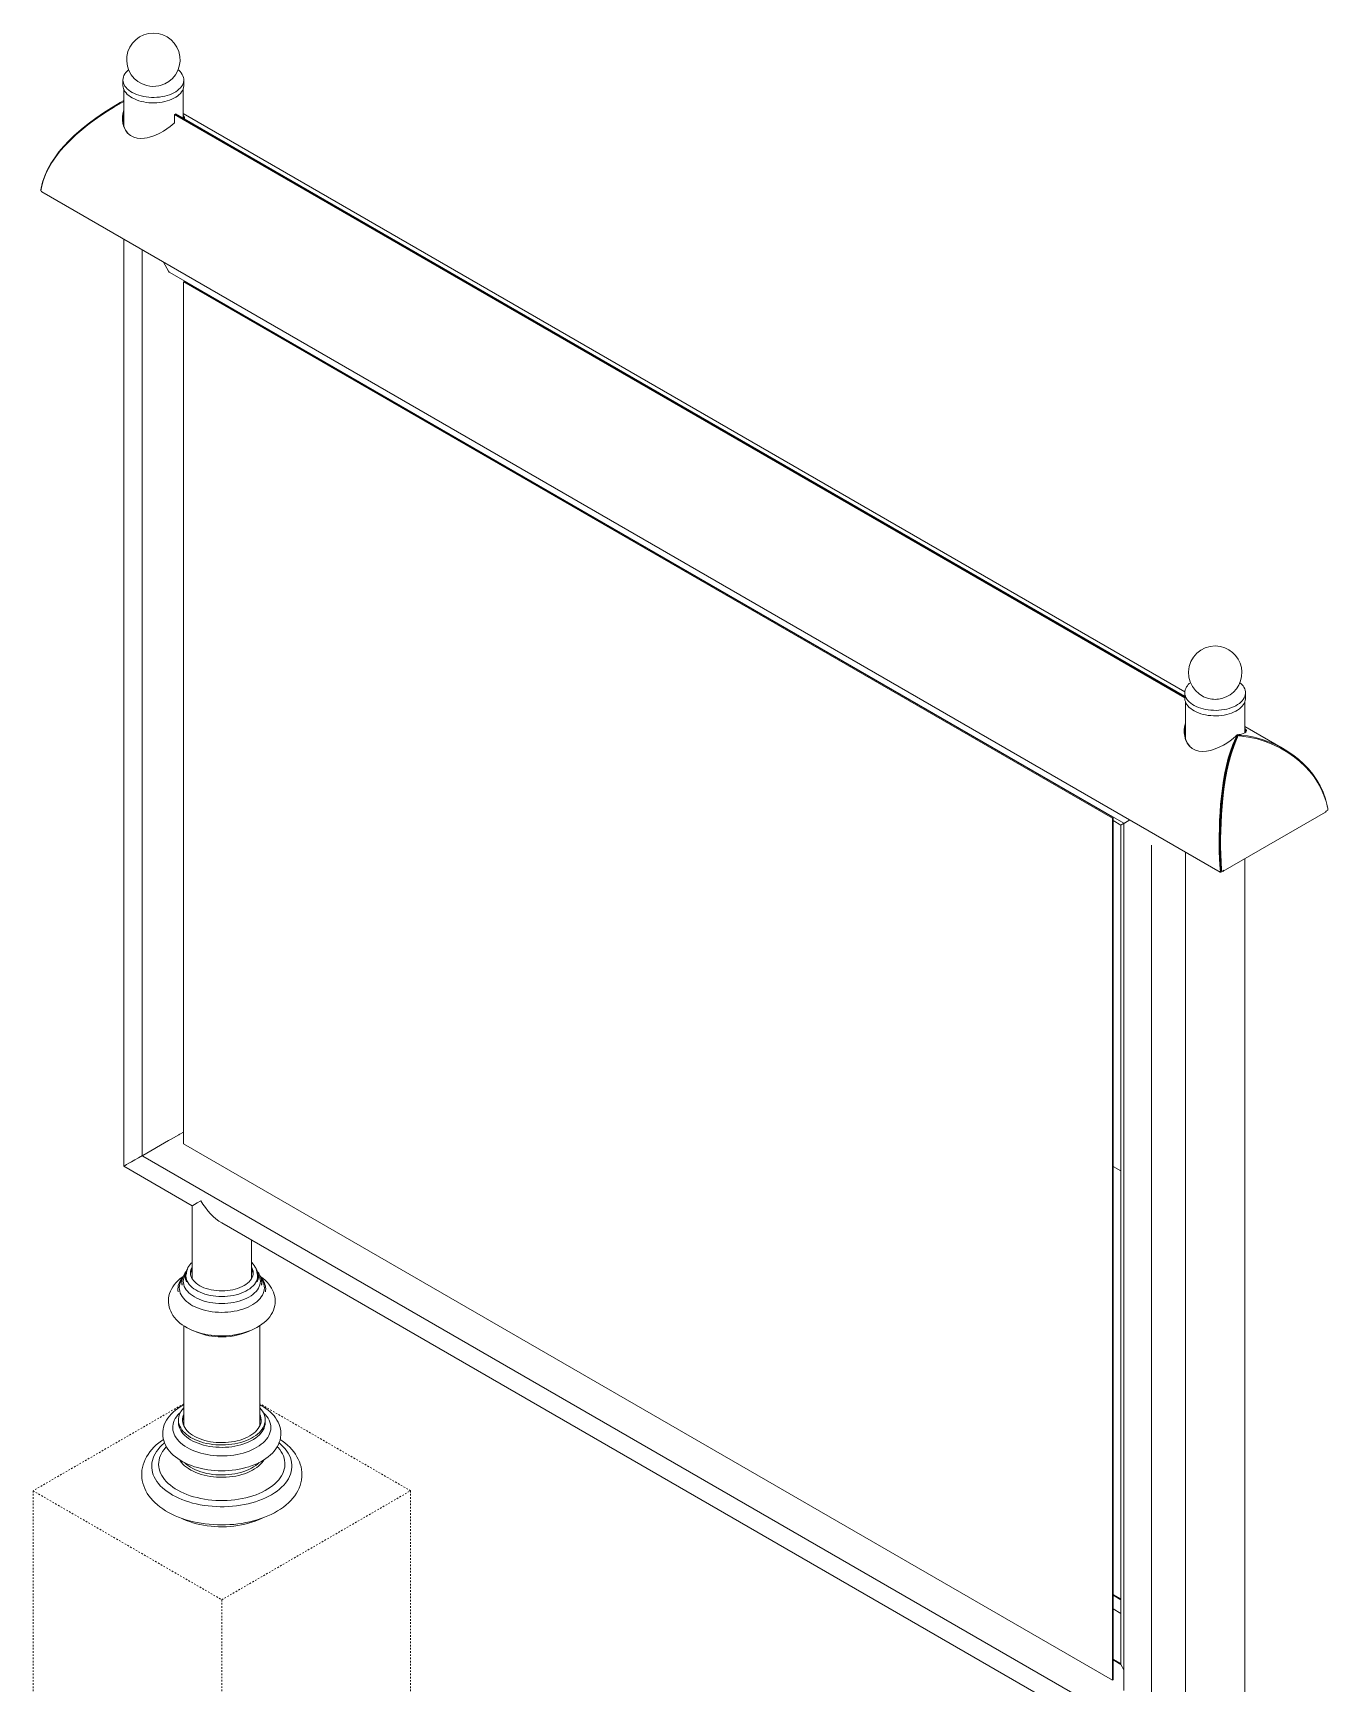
# Model space of a CAD drawing. Header units: inches. Extents: x -21 to 276, y -3 to 201.
# Drawn here: x 194.5 to 275.3, y 90.8 to 193.8 of the extents above; entities that cross this region are included whole.
import ezdxf

# ---------------------------------------------------------------- set-up
doc = ezdxf.new("R2010")
doc.units = ezdxf.units.IN
doc.linetypes.add('HIDDEN', pattern=[1.905, 1.27, -0.635])
doc.layers.add('ZANO_R', color=7, linetype='Continuous', lineweight=0)
doc.layers.add('ZANO_R_przerywana', color=250, linetype='HIDDEN', lineweight=0)

msp = doc.modelspace()

# ---------------------------------------------------------------- linework, layer by layer
at = {"layer": 'ZANO_R'}
for p, q in [((200.15939, 190.83146), (200.15939, 190.49165)), ((202.39374, 190.45957), (202.46841, 190.47681)), ((203.94646, 190.49165), (203.94646, 190.83146)), ((200.20309, 190.25817), (200.20309, 187.98255)), ((203.90276, 188.46311), (203.90276, 190.25817)), ((203.41203, 188.69544), (203.36789, 188.66996)), ((266.36765, 152.30097), (203.36789, 188.66996)), ((203.36789, 188.18884), (203.36789, 188.66996)), ((203.41203, 188.69544), (203.45617, 188.72092)), ((203.41203, 188.69544), (266.36765, 152.35194)), ((203.45617, 188.72092), (266.36765, 152.4029)), ((266.37054, 152.67056), (203.90276, 188.73243)), ((195.03283, 183.97539), (195.04868, 183.9637)), ((195.08042, 183.89237), (195.03921, 183.91616)), ((195.09614, 183.842), (268.57478, 141.42369)), ((200.20309, 180.89383), (200.20309, 123.08747)), ((201.36379, 180.22377), (201.36379, 123.77537)), ((202.67668, 179.46585), (203.00342, 178.89992)), ((203.08288, 178.81604), (262.57209, 144.47365)), ((203.97746, 178.26284), (203.93332, 178.23736)), ((203.93332, 178.23736), (203.93332, 151.35816)), ((203.93332, 178.23736), (261.85167, 144.80181)), ((203.97746, 178.26284), (261.89581, 144.82729)), ((204.21332, 178.16345), (204.24517, 178.10829)), ((266.36765, 152.61025), (266.36765, 152.27043)), ((270.15472, 152.27043), (270.15472, 152.61025)), ((203.93332, 151.35816), (203.93332, 124.47895)), ((266.41134, 152.03695), (266.41134, 149.76884)), ((270.11102, 150.11996), (270.11102, 152.03695)), ((272.52466, 149.11786), (270.11102, 150.51122)), ((266.35615, 150.18114), (266.41134, 150.14928)), ((266.3591, 150.25125), (266.41135, 150.22109)), ((269.62293, 149.99159), (269.57879, 149.9661)), ((269.58979, 149.89466), (269.60492, 149.85551)), ((269.65129, 149.92374), (269.62047, 149.90504)), ((269.62293, 149.99159), (269.66707, 150.01707)), ((269.66199, 149.85219), (269.63097, 149.83383)), ((269.64596, 149.94028), (269.66296, 149.93047)), ((269.65129, 149.92374), (269.7216, 149.96433)), ((269.68651, 149.99257), (269.68927, 149.99274)), ((269.05668, 148.3315), (269.09642, 148.31917)), ((269.07556, 148.4121), (269.11438, 148.40083)), ((268.74853, 146.42194), (268.71589, 146.41701)), ((268.75787, 146.50344), (268.72507, 146.49795)), ((268.76511, 141.48074), (275.14472, 145.16361)), ((275.15864, 145.22317), (275.29496, 145.30186)), ((261.89581, 144.82729), (261.85167, 144.80181)), ((261.85167, 144.80181), (261.85167, 117.9226)), ((261.89581, 144.82729), (261.89581, 117.94809)), ((262.37841, 144.3617), (261.89581, 144.6403)), ((262.37841, 144.3617), (262.5721, 144.47354)), ((262.37841, 92.03051), (262.37841, 144.3617)), ((262.57209, 144.47365), (262.57209, 90.38965)), ((262.58789, 144.48277), (262.61604, 144.49904)), ((262.93174, 144.68135), (262.605, 144.49266)), ((264.28527, 143.12004), (264.28527, 87.4498)), ((266.41399, 142.67109), (266.41399, 87.00085)), ((270.11367, 84.86473), (270.11367, 142.25925)), ((268.58526, 141.45893), (268.54405, 141.48272)), ((268.58526, 141.45893), (268.62937, 141.4826)), ((268.6599, 141.47153), (268.61814, 141.48893)), ((268.6599, 141.47153), (268.79622, 141.55022)), ((203.00342, 124.68617), (201.3967, 123.75833)), ((203.6361, 125.05143), (203.16233, 124.77792)), ((203.93332, 125.22305), (203.70673, 125.0922)), ((201.39501, 123.7213), (264.25997, 87.43013)), ((261.85167, 91.0434), (203.93332, 124.47895)), ((200.20309, 123.08747), (204.47001, 120.62423)), ((262.37841, 122.79982), (261.89581, 123.07842)), ((204.47001, 120.62422), (204.47001, 116.0787)), ((206.32, 119.55625), (262.14706, 87.32797)), ((208.16969, 116.0787), (208.16969, 118.48845)), ((261.89581, 117.94809), (261.85167, 117.9226)), ((261.85167, 117.9226), (261.85167, 91.0434)), ((261.89581, 117.94809), (261.89581, 91.06888)), ((204.11419, 116.37761), (204.11419, 116.3614)), ((204.11433, 116.36333), (204.11419, 116.37761)), ((208.52551, 116.37761), (208.52531, 116.36062)), ((208.52551, 116.3614), (208.52551, 116.37761)), ((203.58359, 115.44313), (203.58359, 115.43776)), ((203.83329, 115.8509), (203.83329, 115.71498)), ((204.04137, 116.2247), (204.04137, 116.10576)), ((208.59834, 116.10576), (208.59834, 116.2247)), ((208.80642, 115.71498), (208.80642, 115.8509)), ((209.05611, 115.43776), (209.05611, 115.44313)), ((203.94773, 113.14436), (203.94773, 106.9047)), ((208.69197, 106.9047), (208.69197, 113.14365)), ((203.6148, 107.27063), (203.6148, 107.12052)), ((209.0249, 107.12052), (209.0249, 107.27063)), ((262.37841, 96.10761), (261.89581, 96.38621)), ((262.37841, 96.05664), (261.89581, 96.33524)), ((261.89581, 95.48848), (262.37841, 95.20988)), ((262.37842, 92.08148), (261.89581, 92.36008)), ((262.37841, 92.03051), (261.89581, 92.30911)), ((262.5721, 91.69505), (262.37841, 92.03051)), ((261.89581, 91.06888), (261.85167, 91.0434))]:
    msp.add_line(p, q, dxfattribs=at)
at = {"layer": 'ZANO_R', "flags": 128}
for points in [[(203.94646, 190.49165), (203.94529, 190.45327), (203.93201, 190.35687), (203.90403, 190.26152), (203.86155, 190.16798), (203.80492, 190.07697), (203.73458, 189.9892), (203.65108, 189.90537), (203.55507, 189.82613), (203.4473, 189.75209), (203.32862, 189.68384), (203.19996, 189.62192), (203.06232, 189.5668), (202.91678, 189.51892), (202.76448, 189.47865), (202.60661, 189.44631), (202.4444, 189.42215), (202.27914, 189.40636), (202.1121, 189.39907), (201.9446, 189.40032), (201.77795, 189.41012), (201.61345, 189.42838), (201.45238, 189.45497), (201.29602, 189.48966), (201.14559, 189.5322), (201.00225, 189.58225), (200.86714, 189.63941), (200.7413, 189.70325), (200.62574, 189.77325), (200.52134, 189.84888), (200.42893, 189.92954), (200.34923, 190.0146), (200.28286, 190.10339), (200.23034, 190.19522), (200.19209, 190.28937), (200.16841, 190.3851), (200.15947, 190.48167), (200.15939, 190.49165)], [(203.59622, 191.46483), (203.63227, 191.43449), (203.71841, 191.35155), (203.79151, 191.26454), (203.85101, 191.17414), (203.89644, 191.08106), (203.92744, 190.98603), (203.94376, 190.88978), (203.94529, 190.79308), (203.93201, 190.69668), (203.90403, 190.60134), (203.86155, 190.50779), (203.80492, 190.41678), (203.73458, 190.32902), (203.65108, 190.24518), (203.55507, 190.16594), (203.4473, 190.0919), (203.32862, 190.02366), (203.19996, 189.96173), (203.06232, 189.90661), (202.91678, 189.85873), (202.76448, 189.81846), (202.60661, 189.78612), (202.4444, 189.76196), (202.27914, 189.74617), (202.1121, 189.73888), (201.9446, 189.74014), (201.77795, 189.74993), (201.61345, 189.7682), (201.45238, 189.79478), (201.29602, 189.82948), (201.14559, 189.87202), (201.00225, 189.92206), (200.86714, 189.97923), (200.7413, 190.04306), (200.62574, 190.11307), (200.52134, 190.1887), (200.42893, 190.26935), (200.34923, 190.35441), (200.28286, 190.4432), (200.23034, 190.53503), (200.19209, 190.62918), (200.16841, 190.72491), (200.15947, 190.82148), (200.16535, 190.91812), (200.18601, 191.01409), (200.22127, 191.10863), (200.27087, 191.201), (200.33442, 191.29047), (200.41142, 191.37635), (200.50126, 191.45797), (200.50964, 191.46483)], [(195.03283, 183.97539), (195.05078, 184.0728), (195.14747, 184.4626), (195.28319, 184.85128), (195.45564, 185.23545), (195.66195, 185.61198), (195.90004, 185.98058), (196.16735, 186.34014), (196.4613, 186.68984), (196.78004, 187.02985), (197.1206, 187.35932), (197.54468, 187.73189), (197.99366, 188.0914), (198.46302, 188.43784), (198.94827, 188.77119), (199.44491, 189.09144), (199.99242, 189.42542), (200.20309, 189.5495)], [(200.20309, 189.48845), (200.05923, 189.40491), (199.62545, 189.14461), (199.19703, 188.8767), (198.77759, 188.60118), (198.36845, 188.31683), (197.97178, 188.02307), (197.5897, 187.71938), (197.22434, 187.40538), (196.87793, 187.08084), (196.55278, 186.7457), (196.25069, 186.39933), (195.97497, 186.04296), (195.72875, 185.67803), (195.51406, 185.30488), (195.33346, 184.92496), (195.18936, 184.54011), (195.10136, 184.22834), (195.03921, 183.91616)], [(200.20309, 188.94573), (200.16012, 188.79177), (200.12678, 188.56708), (200.12303, 188.34205), (200.14977, 188.12103), (200.20789, 187.91057), (200.30769, 187.70058), (200.44547, 187.5169), (200.62127, 187.36785), (200.82875, 187.26063), (201.03749, 187.20339), (201.26031, 187.18211), (201.50292, 187.19566), (201.66199, 187.2217), (201.82188, 187.25982), (202.14421, 187.36924), (202.4603, 187.51511), (202.68274, 187.64001), (202.89732, 187.77877), (203.10025, 187.92851), (203.34368, 188.13772)], [(200.20309, 188.83763), (200.17979, 188.7513), (200.14878, 188.52929), (200.14446, 188.36502), (200.15632, 188.20281), (200.1921, 188.01545), (200.25195, 187.83631), (200.3359, 187.67051), (200.46346, 187.50164)], [(203.98177, 188.4175), (203.98999, 188.42911), (203.99374, 188.48132), (203.96699, 188.54016), (203.90887, 188.60674), (203.90276, 188.6118)], [(269.80448, 153.24362), (269.83648, 153.21679), (269.92318, 153.13404), (269.99686, 153.0472), (270.05696, 152.95693), (270.10301, 152.86395), (270.13464, 152.76899), (270.15162, 152.67278), (270.1538, 152.57609), (270.14115, 152.47966), (270.11381, 152.38425), (270.07196, 152.29061), (270.01594, 152.19948), (269.94619, 152.11156), (269.86325, 152.02754), (269.76777, 151.94808), (269.66049, 151.8738), (269.54227, 151.80529), (269.41402, 151.74308), (269.27676, 151.68765), (269.13153, 151.63945), (268.97951, 151.59884), (268.82185, 151.56615), (268.65981, 151.54163), (268.49465, 151.52548), (268.32766, 151.51781), (268.16016, 151.51869), (267.99344, 151.52812), (267.82882, 151.54601), (267.66758, 151.57223), (267.51099, 151.60658), (267.36026, 151.64879), (267.2166, 151.69851), (267.08111, 151.75538), (266.95484, 151.81893), (266.83881, 151.88868), (266.73391, 151.96407), (266.64096, 152.04452), (266.56068, 152.1294), (266.49372, 152.21805), (266.4406, 152.30976), (266.40171, 152.40382), (266.37739, 152.4995), (266.36781, 152.59604), (266.37304, 152.6927), (266.39306, 152.78871), (266.42769, 152.88333), (266.47667, 152.97581), (266.47667, 152.97581)], [(270.15472, 152.27043), (270.1538, 152.23627), (270.14115, 152.13985), (270.11381, 152.04444), (270.07196, 151.9508), (270.01594, 151.85966), (269.94619, 151.77174), (269.86325, 151.68772), (269.76777, 151.60826), (269.66049, 151.53399), (269.54227, 151.46548), (269.41402, 151.40327), (269.27676, 151.34784), (269.13153, 151.29964), (268.97951, 151.25903), (268.82185, 151.22634), (268.65981, 151.20182), (268.49465, 151.18566), (268.32766, 151.17799), (268.16016, 151.17887), (267.99344, 151.1883), (267.82882, 151.2062), (267.66758, 151.23242), (267.51099, 151.26677), (267.36026, 151.30897), (267.2166, 151.3587), (267.08111, 151.41556), (266.95484, 151.47912), (266.83881, 151.54887), (266.73391, 151.62426), (266.64096, 151.70471), (266.56068, 151.78959), (266.49372, 151.87823), (266.4406, 151.96994), (266.40171, 152.06401), (266.37739, 152.15969), (266.36781, 152.25623), (266.36765, 152.27043)], [(266.41134, 150.71351), (266.37102, 150.56901), (266.33768, 150.34431), (266.33393, 150.11928), (266.36068, 149.89827), (266.4188, 149.68782), (266.5186, 149.47782), (266.65638, 149.29415), (266.83218, 149.1451), (267.03964, 149.03789), (267.24837, 148.98067), (267.47118, 148.95938), (267.71645, 148.97331), (267.96639, 149.01987), (268.26329, 149.11115), (268.55629, 149.23506), (268.77896, 149.35056), (268.99515, 149.48056), (269.20135, 149.62231), (269.38436, 149.7649), (269.55458, 149.91498)], [(266.41135, 150.61157), (266.37236, 150.42272), (266.35513, 150.19983), (266.36718, 149.9804), (266.39995, 149.80455), (266.45383, 149.63575), (266.5289, 149.47818), (266.65563, 149.29912), (266.70735, 149.25093)], [(269.68927, 149.99274), (269.76618, 150.00789), (269.90329, 150.04073), (270.01575, 150.07635), (270.1055, 150.11611), (270.16755, 150.15931), (270.20089, 150.20636), (270.20464, 150.25857), (270.1779, 150.31742), (270.11978, 150.38399), (270.11102, 150.39126)], [(269.58979, 149.89466), (269.54115, 149.7979), (269.36282, 149.3968), (269.20845, 148.97628), (269.07468, 148.53719), (268.96017, 148.08564), (268.86214, 147.6217), (268.77878, 147.14706), (268.70863, 146.6633), (268.65047, 146.17196), (268.60334, 145.67465), (268.56637, 145.17119), (268.53926, 144.66725), (268.52138, 144.1609), (268.51251, 143.64943), (268.51283, 143.14039), (268.52041, 142.70996), (268.53473, 142.28795), (268.55635, 141.86766), (268.58526, 141.45893)], [(269.60492, 149.85551), (269.55708, 149.75966), (269.38181, 149.36237), (269.23032, 148.94594), (269.09925, 148.51122), (268.98555, 148.05682), (268.88833, 147.5881), (268.77792, 146.91958), (268.73205, 146.57677), (268.69203, 146.22969), (268.65693, 145.87236), (268.62727, 145.51172), (268.60274, 145.14691), (268.58327, 144.78007), (268.56309, 144.22037), (268.55396, 143.65972), (268.55592, 143.09416), (268.56721, 142.62144)], [(268.61619, 141.48975), (268.6087, 141.6008), (268.58406, 142.05636), (268.56772, 142.53331), (268.56, 143.02357), (268.56096, 143.52255), (268.57064, 144.02568), (268.59015, 144.55335), (268.61969, 145.08289), (268.65979, 145.61095), (268.71102, 146.13417), (268.77389, 146.64919), (268.87241, 147.2927), (268.99509, 147.92112), (269.14576, 148.52849), (269.32822, 149.10886), (269.47024, 149.47907), (269.63097, 149.83383)], [(268.6599, 141.47153), (268.65232, 141.58368), (268.62725, 142.04377), (268.61058, 142.52041), (268.60236, 143.00889), (268.60262, 143.50437), (268.61137, 144.00537), (268.62876, 144.5092), (268.65504, 145.01343), (268.69068, 145.51686), (268.73618, 146.01666), (268.80271, 146.59565), (268.88538, 147.16662), (268.98637, 147.72572), (269.10786, 148.26907), (269.25203, 148.79279), (269.43785, 149.33556), (269.54492, 149.59802), (269.66199, 149.85219)], [(269.62293, 149.99159), (269.64159, 149.95378), (269.66456, 149.9314)], [(269.72448, 149.97241), (269.83316, 149.96647), (270.26843, 149.9196), (270.70221, 149.83789), (271.13063, 149.72406), (271.55008, 149.58076), (271.95922, 149.4096), (272.35589, 149.21208), (272.73797, 148.98938), (273.10333, 148.74254), (273.44974, 148.47241), (273.77489, 148.17982), (274.07697, 147.86485), (274.3527, 147.52909), (274.59891, 147.17435), (274.81361, 146.8012), (274.99421, 146.4112), (275.1383, 146.00621), (275.2263, 145.6709), (275.26308, 145.46836)], [(275.29496, 145.30186), (275.27701, 145.40803), (275.18031, 145.82677), (275.0446, 146.2347), (274.87215, 146.62836), (274.66584, 147.00458), (274.42775, 147.36309), (274.16044, 147.70257), (273.86649, 148.02193), (273.54775, 148.32079), (273.20719, 148.59772), (272.78311, 148.89348), (272.33413, 149.15755), (271.86477, 149.38738), (271.37952, 149.58046), (270.88288, 149.73426), (270.33537, 149.85368), (270.05733, 149.89383), (269.77884, 149.91965)], [(269.09686, 148.49728), (269.10099, 148.49849), (269.14487, 148.51183)], [(203.70673, 125.0922), (203.69916, 125.08783), (203.69053, 125.08285), (203.68116, 125.07744), (203.67142, 125.07181), (203.66167, 125.06619), (203.6523, 125.06078), (203.64367, 125.05579), (203.6361, 125.05143)], [(206.12507, 114.53601), (205.93773, 114.5491), (205.75274, 114.57063), (205.57125, 114.60047), (205.39438, 114.63844), (205.22321, 114.68431), (205.0588, 114.73779), (204.90217, 114.79854), (204.75427, 114.86621), (204.61603, 114.94036), (204.4883, 115.02055), (204.37185, 115.10628), (204.26742, 115.19702), (204.17564, 115.2922), (204.09708, 115.39125), (204.03223, 115.49356), (203.98147, 115.59848), (203.94514, 115.70538), (203.92345, 115.8136), (203.91653, 115.92247), (203.92442, 116.03131), (203.94709, 116.13946), (203.98439, 116.24625), (204.03608, 116.35102), (204.05949, 116.39025)], [(206.13856, 114.97161), (205.95744, 114.98442), (205.77873, 115.00572), (205.60362, 115.03535), (205.43328, 115.07312), (205.26883, 115.11878), (205.11138, 115.17203), (204.96198, 115.23251), (204.82161, 115.29982), (204.69121, 115.37351), (204.57165, 115.45309), (204.46372, 115.53803), (204.36814, 115.62776), (204.28556, 115.7217), (204.21651, 115.81921), (204.16146, 115.91964), (204.12077, 116.02233), (204.09472, 116.1266), (204.08347, 116.23174), (204.08711, 116.33706), (204.1056, 116.44186), (204.116, 116.47972)], [(204.16958, 116.66713), (204.1691, 116.66642), (204.12351, 116.57938)], [(206.16133, 115.32014), (205.99202, 115.3324), (205.82521, 115.35313), (205.66216, 115.38218), (205.50411, 115.41931), (205.35228, 115.46426), (205.2078, 115.51668), (205.0718, 115.57616), (204.94529, 115.64227), (204.82924, 115.71448), (204.72453, 115.79227), (204.63197, 115.87502), (204.55225, 115.96211), (204.48599, 116.05289), (204.43368, 116.14665), (204.39573, 116.24269), (204.37242, 116.34027), (204.36393, 116.43866), (204.37033, 116.53709), (204.39156, 116.63483), (204.42747, 116.73113), (204.47001, 116.81245)], [(208.58022, 116.39025), (208.60748, 116.34418), (208.65823, 116.23925), (208.69456, 116.13235), (208.71626, 116.02413), (208.72318, 115.91527), (208.71528, 115.80642), (208.69261, 115.69827), (208.65532, 115.59148), (208.60362, 115.48671), (208.53785, 115.3846), (208.4584, 115.28579), (208.36576, 115.19088), (208.26052, 115.10045), (208.1433, 115.01508), (208.01485, 114.93527), (207.87594, 114.86153), (207.72745, 114.79431), (207.57027, 114.73402), (207.40538, 114.68104), (207.2338, 114.63569), (207.05659, 114.59825), (206.87483, 114.56895), (206.68965, 114.54797), (206.5022, 114.53545), (206.31361, 114.53146), (206.12507, 114.53601)], [(208.52455, 116.47689), (208.5338, 116.44305), (208.55247, 116.33826), (208.55627, 116.23294), (208.5452, 116.12779), (208.51931, 116.02351), (208.47879, 115.9208), (208.4239, 115.82034), (208.35501, 115.72279), (208.27258, 115.62881), (208.17714, 115.53902), (208.06935, 115.45403), (207.94992, 115.37438), (207.81964, 115.30062), (207.67938, 115.23324), (207.53007, 115.17268), (207.37271, 115.11935), (207.20834, 115.0736), (207.03805, 115.03573), (206.86299, 115.00601), (206.68431, 114.98462), (206.50321, 114.97171), (206.32089, 114.96736), (206.13856, 114.97161)], [(208.16969, 116.81245), (208.20602, 116.74451), (208.24398, 116.64847), (208.26729, 116.55089), (208.27577, 116.4525), (208.26938, 116.35407), (208.24814, 116.25633), (208.21223, 116.16003), (208.16192, 116.0659), (208.09759, 115.97466), (208.01973, 115.88701), (207.92893, 115.80361), (207.82588, 115.72509), (207.71138, 115.65206), (207.58628, 115.58506), (207.45155, 115.52462), (207.3082, 115.47118), (207.15733, 115.42517), (207.00009, 115.38691), (206.83767, 115.35671), (206.67131, 115.33481), (206.50227, 115.32135), (206.33184, 115.31645), (206.16133, 115.32014)], [(208.52365, 116.35936), (208.52497, 116.40679), (208.51465, 116.50845), (208.49134, 116.60905), (208.45517, 116.70811), (208.4063, 116.80519), (208.3449, 116.8998), (208.27122, 116.99135), (208.18567, 117.07925), (208.16969, 117.09305)], [(208.51492, 116.58043), (208.5013, 116.6111), (208.47287, 116.65963)], [(203.89856, 116.19703), (203.85465, 116.16794), (203.71275, 116.06012), (203.58163, 115.94542), (203.46223, 115.82445), (203.35539, 115.69794), (203.26181, 115.56675), (203.18194, 115.43181), (203.11604, 115.29402), (203.06414, 115.15424), (203.02616, 115.01324), (203.00191, 114.8717), (202.99118, 114.73023), (202.99373, 114.58938), (203.00935, 114.44969), (203.03779, 114.31175), (203.07889, 114.17592), (203.1325, 114.04253), (203.19856, 113.91189), (203.27704, 113.78433), (203.36791, 113.66022), (203.47107, 113.54002), (203.58632, 113.42426), (203.71329, 113.31353), (203.85142, 113.20844), (203.99999, 113.10958), (204.15814, 113.01746), (204.32499, 112.93248), (204.49958, 112.85498), (204.68102, 112.78516), (204.86851, 112.72318), (205.06126, 112.66913), (205.25851, 112.62309), (205.45953, 112.5851), (205.66358, 112.55522), (205.86992, 112.53348), (206.07028, 112.52025)], [(206.10483, 113.98457), (205.90783, 113.99811), (205.71312, 114.02012), (205.52181, 114.05046), (205.33496, 114.08897), (205.15363, 114.13544), (204.97881, 114.1896), (204.81149, 114.25115), (204.65261, 114.31974), (204.50305, 114.395), (204.36365, 114.4765), (204.23519, 114.56378), (204.11839, 114.65637), (204.0139, 114.75373), (203.92231, 114.85533), (203.84412, 114.96059), (203.77979, 115.06894), (203.72965, 115.17975), (203.694, 115.29242), (203.67304, 115.40632), (203.66687, 115.52079), (203.67555, 115.63522), (203.69901, 115.74895), (203.73713, 115.86135), (203.78969, 115.97179), (203.8564, 116.07965), (203.85643, 116.07969)], [(206.07028, 112.52025), (206.18234, 112.51618), (206.39121, 112.51488), (206.59985, 112.52177), (206.80749, 112.53683), (207.01339, 112.56004), (207.21686, 112.59138), (207.41717, 112.63082), (207.61363, 112.67831), (207.80555, 112.73382), (207.99223, 112.79731), (208.17297, 112.86874), (208.34705, 112.94807), (208.51372, 113.03522), (208.67219, 113.13009), (208.82155, 113.23248), (208.96084, 113.34207), (209.08911, 113.4584), (209.20544, 113.58083), (209.30901, 113.7086), (209.3992, 113.84081), (209.47558, 113.97655), (209.53797, 114.11491), (209.58637, 114.25507), (209.6209, 114.39627), (209.64174, 114.53785), (209.64912, 114.67921), (209.64328, 114.81982), (209.62443, 114.95911), (209.5928, 115.09656), (209.54857, 115.23181), (209.49183, 115.36454), (209.42266, 115.49444), (209.34107, 115.62117), (209.24712, 115.74435), (209.1409, 115.86349), (209.02267, 115.97805), (208.89285, 116.08742), (208.75203, 116.191), (208.74123, 116.19795)], [(208.78114, 116.08277), (208.79558, 116.06159), (208.85992, 115.95325), (208.91005, 115.84243), (208.9457, 115.72976), (208.96667, 115.61587), (208.97283, 115.50139), (208.96415, 115.38697), (208.94069, 115.27324), (208.90257, 115.16083), (208.85001, 115.05039), (208.7833, 114.94253), (208.70281, 114.83784), (208.60899, 114.73692), (208.50238, 114.64033), (208.38355, 114.54861), (208.25319, 114.46227), (208.11201, 114.3818), (207.96081, 114.30764), (207.80044, 114.24022), (207.63178, 114.1799), (207.45579, 114.12702), (207.27345, 114.08189), (207.08577, 114.04474), (206.89381, 114.0158), (206.69864, 113.99522), (206.50135, 113.98312), (206.30304, 113.97956), (206.10483, 113.98457)], [(203.94773, 108.20824), (203.89412, 108.18096), (203.72914, 108.08572), (203.57315, 107.98358), (203.42695, 107.87483), (203.2913, 107.7598), (203.16696, 107.63893), (203.05466, 107.51276), (202.95504, 107.38198), (202.86863, 107.24733), (202.79579, 107.10961), (202.73669, 106.96962), (202.69137, 106.82809), (202.65976, 106.6857), (202.64168, 106.54305), (202.63696, 106.40063), (202.64542, 106.25891), (202.66688, 106.11837), (202.70117, 105.97943), (202.7482, 105.84241), (202.80789, 105.7076), (202.88021, 105.57532), (202.96511, 105.44598), (203.06249, 105.31998), (203.17215, 105.19786), (203.29376, 105.08016), (203.42686, 104.96744), (203.57084, 104.86022), (203.72502, 104.75901), (203.88866, 104.6642), (204.06099, 104.57613), (204.24122, 104.49509), (204.42859, 104.42126), (204.62239, 104.35482), (204.82192, 104.2959), (205.02645, 104.24462), (205.23528, 104.20105), (205.44771, 104.1653), (205.66301, 104.13741), (205.88048, 104.11745), (206.09939, 104.10544), (206.31902, 104.10142), (206.53865, 104.10538), (206.75754, 104.11733), (206.97497, 104.13722), (207.19022, 104.16503), (207.40258, 104.20071), (207.61136, 104.24418), (207.81587, 104.29538), (208.01542, 104.35422), (208.20935, 104.42061), (208.39698, 104.49445), (208.57766, 104.57562), (208.7507, 104.66401), (208.91542, 104.75946), (209.07112, 104.8618), (209.21701, 104.97074), (209.35233, 105.08596), (209.47631, 105.207), (209.58824, 105.33331), (209.68747, 105.46423), (209.77347, 105.59899), (209.84591, 105.73679), (209.90459, 105.87684), (209.94948, 106.0184), (209.98069, 106.1608), (209.9878, 106.20635), (209.9878, 106.20635)], [(209.9878, 106.20635), (209.99769, 106.29498), (210.0028, 106.43726), (209.99473, 106.57901), (209.97367, 106.7196), (209.93975, 106.85858), (209.89311, 106.99567), (209.8338, 107.13055), (209.76186, 107.26291), (209.67734, 107.39235), (209.58034, 107.51845), (209.47104, 107.6407), (209.34979, 107.75854), (209.21703, 107.87143), (209.07337, 107.97881), (208.91949, 108.08021), (208.75612, 108.17522), (208.69197, 108.20813)], [(203.74232, 107.74443), (203.6816, 107.68712), (203.58125, 107.57992), (203.49396, 107.46898), (203.42013, 107.35482), (203.36012, 107.238), (203.31422, 107.11906), (203.28264, 106.99858), (203.26553, 106.87713), (203.26298, 106.75529), (203.275, 106.63364), (203.30152, 106.51275), (203.34243, 106.39321), (203.39753, 106.27558), (203.46656, 106.16043), (203.54918, 106.0483), (203.645, 105.93973), (203.75358, 105.83524), (203.87438, 105.73531), (204.00683, 105.64044), (204.15031, 105.55107), (204.30413, 105.46763), (204.46755, 105.39051), (204.6398, 105.32008), (204.82006, 105.25668), (205.00746, 105.20061), (205.20112, 105.15214), (205.40011, 105.1115), (205.60348, 105.07888), (205.81026, 105.05444), (206.01948, 105.03829), (206.23012, 105.03051), (206.44119, 105.03114), (206.65169, 105.04018), (206.8606, 105.05757), (207.06694, 105.08325), (207.26972, 105.11708), (207.46797, 105.15891), (207.66074, 105.20854), (207.84713, 105.26572), (208.02624, 105.33019), (208.19722, 105.40164), (208.35925, 105.47973), (208.51157, 105.56409), (208.65343, 105.65432), (208.78418, 105.74998), (208.90319, 105.85061), (209.00988, 105.95575), (209.10376, 106.06489), (209.18436, 106.17751), (209.25132, 106.29306), (209.30431, 106.41101), (209.34307, 106.53079), (209.36743, 106.65183), (209.36743, 106.65183)], [(203.6148, 107.12052), (203.616, 107.07408), (203.62932, 106.95893), (203.65734, 106.84466), (203.6999, 106.7319), (203.75678, 106.62126), (203.82764, 106.51335), (203.91213, 106.40876), (204.00976, 106.30805), (204.12, 106.21178), (204.24227, 106.12047), (204.37588, 106.03463), (204.5201, 105.95471), (204.67416, 105.88117), (204.83721, 105.81439), (205.00835, 105.75474), (205.18666, 105.70256), (205.37115, 105.65812), (205.56083, 105.62166), (205.75465, 105.5934), (205.95156, 105.57347), (206.15048, 105.56199), (206.35032, 105.55903), (206.55, 105.56459), (206.74842, 105.57865), (206.94451, 105.60114), (207.13717, 105.63191), (207.32538, 105.67083), (207.50809, 105.71765), (207.68432, 105.77215), (207.85309, 105.834), (208.01349, 105.90288), (208.16464, 105.97841), (208.30571, 106.06018), (208.43593, 106.14775), (208.5546, 106.24062), (208.66107, 106.3383), (208.75474, 106.44025), (208.83512, 106.54592), (208.90176, 106.65472), (208.9543, 106.76607), (208.99245, 106.87936), (209.016, 106.99396)], [(203.94773, 108.02118), (203.93017, 108.00238), (203.84308, 107.8985), (203.76952, 107.79119), (203.70989, 107.68103), (203.66451, 107.56864), (203.63364, 107.45462), (203.61744, 107.33959), (203.616, 107.22419), (203.62932, 107.10904), (203.65734, 106.99477), (203.6999, 106.88201), (203.75678, 106.77137), (203.82764, 106.66346), (203.91213, 106.55887), (204.00976, 106.45816), (204.12, 106.36189), (204.24227, 106.27058), (204.37588, 106.18474), (204.5201, 106.10482), (204.67416, 106.03128), (204.83721, 105.9645), (205.00835, 105.90485), (205.18666, 105.85267), (205.37115, 105.80823), (205.56083, 105.77177), (205.75465, 105.74351), (205.95156, 105.72358), (206.15048, 105.7121), (206.35032, 105.70914), (206.55, 105.7147), (206.74842, 105.72876), (206.94451, 105.75124), (207.13717, 105.78202), (207.32538, 105.82094), (207.50809, 105.86776), (207.68432, 105.92226), (207.85309, 105.98411), (208.01349, 106.05299), (208.16464, 106.12852), (208.30571, 106.21029), (208.43593, 106.29785), (208.5546, 106.39073), (208.66107, 106.48841), (208.75474, 106.59036), (208.83512, 106.69603), (208.90176, 106.80483), (208.9543, 106.91618), (208.99245, 107.02947), (209.016, 107.14407), (209.016, 107.14407)], [(203.94773, 107.63656), (203.91222, 107.54875), (203.88213, 107.4402), (203.8667, 107.33064), (203.86602, 107.22072), (203.8801, 107.11109), (203.90885, 107.00243), (203.9521, 106.89538), (204.00959, 106.79059), (204.08098, 106.68868), (204.16583, 106.59027), (204.26364, 106.49596), (204.37381, 106.4063), (204.49568, 106.32184), (204.62853, 106.24309), (204.77155, 106.17052), (204.92388, 106.10456), (205.0846, 106.04562), (205.25276, 105.99405), (205.42733, 105.95015), (205.60727, 105.91419), (205.79149, 105.88639), (205.97889, 105.86692), (206.16835, 105.85589), (206.35871, 105.85336), (206.54884, 105.85936), (206.7376, 105.87385), (206.92384, 105.89674), (207.10645, 105.92789), (207.28432, 105.96712), (207.4564, 106.01418), (207.62164, 106.0688), (207.77906, 106.13065), (207.92769, 106.19936), (208.06666, 106.27451), (208.19512, 106.35565), (208.31231, 106.44229), (208.41751, 106.53392), (208.51009, 106.62997), (208.58951, 106.72988), (208.65527, 106.83304), (208.70699, 106.93883), (208.74435, 107.04662), (208.76713, 107.15575), (208.76713, 107.15575)], [(209.016, 107.14407), (209.02483, 107.25936), (209.01889, 107.37472), (208.9982, 107.48951), (208.96288, 107.6031), (208.91313, 107.71487), (208.84922, 107.82422), (208.77149, 107.93055), (208.69197, 108.02118)], [(209.36743, 106.65183), (209.37727, 106.77355), (209.37253, 106.89537), (209.35325, 107.01671), (209.31951, 107.137), (209.27148, 107.25565), (209.20938, 107.37211), (209.13351, 107.48582), (209.04423, 107.59623), (208.94198, 107.70283), (208.89739, 107.74443)], [(209.016, 106.99396), (209.02483, 107.10925), (209.0249, 107.12052)], [(202.6836, 106.05063), (202.56344, 105.96962), (202.39431, 105.84235), (202.23578, 105.70884), (202.08847, 105.56947), (201.95303, 105.42471), (201.83003, 105.27508), (201.71995, 105.12121), (201.62317, 104.96377), (201.53995, 104.80342), (201.47042, 104.64081), (201.41461, 104.47657), (201.37245, 104.31126), (201.34385, 104.14537), (201.32866, 103.97939), (201.32674, 103.8137), (201.33797, 103.64867), (201.36221, 103.48479), (201.39934, 103.32235), (201.44928, 103.16167), (201.51198, 103.003), (201.58741, 102.84665), (201.67554, 102.69293), (201.77632, 102.54222), (201.88964, 102.3949), (202.01532, 102.25145), (202.15307, 102.11235), (202.30251, 101.97809), (202.46314, 101.84914), (202.63441, 101.72595), (202.8157, 101.6089), (203.00636, 101.49833), (203.20574, 101.39452), (203.41315, 101.29771), (203.62795, 101.20807), (203.84952, 101.12575), (204.07726, 101.05089), (204.31054, 100.98358), (204.54877, 100.92391), (204.79134, 100.87197), (205.03764, 100.82782), (205.28706, 100.79153), (205.53899, 100.76314), (205.79282, 100.74268), (206.04792, 100.7302), (206.30368, 100.7257), (206.55947, 100.72919), (206.81466, 100.74066), (207.06864, 100.7601), (207.32077, 100.78749), (207.57046, 100.82276), (207.8171, 100.86589), (208.06009, 100.91682), (208.29883, 100.97548), (208.53275, 101.04181), (208.76126, 101.11572), (208.98377, 101.19713), (209.19973, 101.28595), (209.40855, 101.38207), (209.60964, 101.48539), (209.80242, 101.59577), (209.98628, 101.71307), (210.16054, 101.83703), (210.32455, 101.9674), (210.47766, 102.10384), (210.61921, 102.24593), (210.74862, 102.39315), (210.86533, 102.54493), (210.96892, 102.70064), (211.05907, 102.85959), (211.13558, 103.02113), (211.19838, 103.18462), (211.24748, 103.34945), (211.28297, 103.51511), (211.29331, 103.58099), (211.29331, 103.58099)], [(211.29331, 103.58099), (211.30527, 103.68433), (211.31367, 103.85006), (211.30888, 104.01545), (211.29101, 104.17996), (211.26019, 104.34314), (211.21653, 104.50471), (211.16009, 104.6644), (211.0909, 104.82193), (211.009, 104.97698), (210.91441, 105.12922), (210.80723, 105.27826), (210.68758, 105.42366), (210.55571, 105.56496), (210.41196, 105.70166), (210.25675, 105.83328), (210.09063, 105.95934), (209.95655, 106.05061)], [(202.74701, 105.83454), (202.72511, 105.81641), (202.58673, 105.69332), (202.46099, 105.5658), (202.34831, 105.43427), (202.24907, 105.29918), (202.1636, 105.16098), (202.09219, 105.02016), (202.03509, 104.87717), (201.99249, 104.73251), (201.96453, 104.58666), (201.95131, 104.44013), (201.95286, 104.29339), (201.9692, 104.14696), (202.00026, 104.00132), (202.04593, 103.85697), (202.10606, 103.7144), (202.18045, 103.57409), (202.26885, 103.43651), (202.37096, 103.30214), (202.48643, 103.17141), (202.61487, 103.04479), (202.75584, 102.92269), (202.90888, 102.80553), (203.07345, 102.6937), (203.24901, 102.58759), (203.43496, 102.48755), (203.63068, 102.39392), (203.83549, 102.30702), (204.04871, 102.22714), (204.26961, 102.15455), (204.49746, 102.0895), (204.73146, 102.03221), (204.97085, 101.98287), (205.21479, 101.94164), (205.46248, 101.90868), (205.71307, 101.88409), (205.96571, 101.86795), (206.21954, 101.86031), (206.47372, 101.86121), (206.72738, 101.87064), (206.97966, 101.88857), (207.2297, 101.91494), (207.47667, 101.94965), (207.71972, 101.9926), (207.95804, 102.04363), (208.19081, 102.10257), (208.41726, 102.16923), (208.6366, 102.24338), (208.84811, 102.32476), (209.05106, 102.4131), (209.24477, 102.50811), (209.42858, 102.60946), (209.60188, 102.71681), (209.76406, 102.82979), (209.9146, 102.94803), (210.05297, 103.07112), (210.17871, 103.19864), (210.29139, 103.33017), (210.39063, 103.46526), (210.4761, 103.60345), (210.54751, 103.74428), (210.60461, 103.88727), (210.64721, 104.03193), (210.67517, 104.17778), (210.67517, 104.17778)], [(202.85987, 105.60315), (202.82229, 105.56226), (202.71843, 105.43723), (202.62796, 105.30877), (202.55123, 105.17736), (202.48851, 105.0435), (202.44005, 104.90768), (202.40602, 104.77041), (202.38656, 104.6322), (202.38172, 104.49356), (202.39154, 104.355), (202.41596, 104.21705), (202.45491, 104.08022), (202.50824, 103.94501), (202.57575, 103.81193), (202.65719, 103.68147), (202.75225, 103.55412), (202.86058, 103.43036), (202.98178, 103.31063), (203.1154, 103.1954), (203.26094, 103.08508), (203.41786, 102.98009), (203.58558, 102.88082), (203.76347, 102.78763), (203.95086, 102.70088), (204.14707, 102.62089), (204.35137, 102.54794), (204.56298, 102.48233), (204.78113, 102.42428), (205.00501, 102.37402), (205.23377, 102.33173), (205.46658, 102.29758), (205.70256, 102.27167), (205.94084, 102.25413), (206.18053, 102.245), (206.42073, 102.24432), (206.66056, 102.2521), (206.89913, 102.2683), (207.13554, 102.29287), (207.36891, 102.32572), (207.59838, 102.36671), (207.82309, 102.41571), (208.04222, 102.47252), (208.25493, 102.53694), (208.46045, 102.60873), (208.658, 102.68761), (208.84686, 102.7733), (209.02632, 102.86548), (209.1957, 102.96381), (209.35439, 103.06791), (209.50179, 103.1774), (209.63735, 103.29187), (209.76057, 103.41091), (209.871, 103.53406), (209.96821, 103.66087), (210.05185, 103.79086), (210.1216, 103.92355), (210.17721, 104.05845), (210.21848, 104.19506), (210.24524, 104.33287), (210.24524, 104.33287)], [(210.24524, 104.33287), (210.25739, 104.47136), (210.25491, 104.61002), (210.23778, 104.74834), (210.20607, 104.8858), (210.15991, 105.02188), (210.09946, 105.15609), (210.02496, 105.28792), (209.93667, 105.41688), (209.83492, 105.5425), (209.7797, 105.60329)], [(210.67517, 104.17778), (210.6884, 104.32431), (210.68684, 104.47105), (210.6705, 104.61748), (210.63945, 104.76312), (210.59377, 104.90747), (210.53364, 105.05004), (210.45925, 105.19035), (210.37085, 105.32793), (210.26874, 105.4623), (210.15328, 105.59302), (210.02484, 105.71965), (209.88874, 105.83777)], [(203.70477, 104.76641), (203.72752, 104.72989), (203.80506, 104.62214), (203.89602, 104.51795), (203.99991, 104.41786), (204.11618, 104.32242), (204.24421, 104.23214), (204.38331, 104.14749), (204.53275, 104.06893), (204.69172, 103.99688), (204.85938, 103.93172), (205.03483, 103.87379), (205.21713, 103.82342), (205.40532, 103.78086), (205.59839, 103.74634), (205.7953, 103.72005), (205.99502, 103.70213), (206.19647, 103.69268), (206.39858, 103.69173), (206.60026, 103.69931), (206.80046, 103.71537), (206.99808, 103.73981), (207.19209, 103.77253), (207.38145, 103.81333), (207.56514, 103.862), (207.74218, 103.91828), (207.91164, 103.98187), (208.07261, 104.05243), (208.22422, 104.12959), (208.36567, 104.21293), (208.49621, 104.30201), (208.61513, 104.39635), (208.72181, 104.49545), (208.81568, 104.59878), (208.89622, 104.7058), (208.93497, 104.76648)], [(203.99077, 104.60685), (204.00976, 104.58859), (204.12001, 104.49232), (204.24227, 104.40101), (204.37588, 104.31516), (204.52011, 104.23525), (204.67416, 104.1617), (204.83721, 104.09492), (205.00835, 104.03528), (205.18666, 103.9831), (205.37115, 103.93865), (205.56083, 103.9022), (205.75465, 103.87393), (205.95156, 103.85401), (206.15048, 103.84253), (206.35032, 103.83956), (206.55, 103.84513), (206.74842, 103.85919), (206.94451, 103.88167), (207.13717, 103.91245), (207.32538, 103.95136), (207.50809, 103.99819), (207.68432, 104.05268), (207.85309, 104.11454), (208.01349, 104.18342), (208.16464, 104.25895), (208.30571, 104.34072), (208.43593, 104.42828), (208.5546, 104.52116), (208.65095, 104.60883)], [(203.81896, 101.13217), (203.91472, 101.08727), (204.10759, 101.00514), (204.30884, 100.93002), (204.51773, 100.8622), (204.73344, 100.80194), (204.95518, 100.74945), (205.18209, 100.70494), (205.41332, 100.66858), (205.64799, 100.64051), (205.88521, 100.62083), (206.12408, 100.60961), (206.36368, 100.60691), (206.60313, 100.61273), (206.84149, 100.62705), (207.07788, 100.6498), (207.3114, 100.68092), (207.54115, 100.72028), (207.76627, 100.76773), (207.9859, 100.82309), (208.19921, 100.88615), (208.40539, 100.95667), (208.60367, 101.03438), (208.79328, 101.11899), (208.86009, 101.15149)]]:
    msp.add_lwpolyline(points, dxfattribs=at)
at = {"layer": 'ZANO_R'}
for centre, radius, start, end in [((202.05293, 192.08877), 1.66465, 284.4535138, 255.5464862), ((202.0536, 192.13558), 1.71018, 255.9160632, 281.4719498), ((203.79558, 188.39193), 0.17418, 11.4261493, 52.0188581), ((203.29651, 188.19135), 0.07142, 311.3299719, 357.984721), ((268.26118, 153.86755), 1.66465, 78.4230594, 255.5464862), ((268.26118, 153.86755), 1.66465, 284.4535138, 78.4230594), ((267.40417, 152.38292), 1.10081, 128.5673779, 147.4122318), ((268.26118, 153.90725), 1.70312, 255.8799154, 284.1202243), ((270.01578, 150.17233), 0.16658, 2.6218537, 55.1256399), ((269.50742, 149.9686), 0.07141, 311.3290665, 357.9949236), ((269.52053, 149.92056), 0.07394, 339.4897605, 38.0143993), ((269.48148, 149.94108), 0.15019, 325.2711462, 19.6511934), ((269.56934, 149.86112), 0.06741, 336.1193958, 40.6654697), ((269.66945, 149.98314), 0.04728, 169.7108855, 241.3063056), ((269.60027, 149.87953), 0.06751, 336.1109867, 40.905405), ((269.7365, 150.0471), 0.07565, 203.392136, 260.8526958), ((269.78596, 149.98777), 0.0685, 200.0151742, 264.0332334), ((204.832, 115.8384), 0.99744, 136.6838171, 168.6994431), ((204.83391, 116.22476), 0.79184, 154.3123906, 205.3310757), ((205.07602, 116.34838), 0.96022, 129.1323476, 179.172646), ((205.09137, 116.2791), 0.72857, 148.5220558, 172.9024267), ((207.5455, 116.2781), 0.73151, 7.1474379, 31.4282346), ((207.80569, 116.22476), 0.79194, 334.5614828, 25.7837549), ((207.80239, 115.83527), 1.00359, 11.3224763, 43.5195836), ((204.50632, 115.44315), 0.92265, 167.5561851, 191.4294899), ((204.72401, 115.40822), 1.14241, 135.6181667, 167.6004161), ((204.67087, 115.85088), 0.83753, 168.1587127, 192.4519014), ((207.88351, 115.38822), 1.17965, 12.9160346, 44.0576222), ((207.9674, 115.85089), 0.83892, 347.5516857, 11.7161901), ((208.13358, 115.44314), 0.92245, 348.149413, 12.3351281), ((206.22504, 116.36848), 3.911, 245.0607667, 268.1768769), ((206.34992, 116.61071), 4.15873, 266.5632946, 294.0564193), ((204.74828, 107.10411), 0.88446, 154.8407291, 174.2701241), ((204.31076, 107.13816), 0.44505, 144.6560386, 170.804527), ((207.91571, 107.26895), 0.8589, 352.4270317, 25.3409456), ((207.8922, 107.10432), 0.88367, 5.7209835, 25.1680127), ((208.28566, 107.1205), 0.49059, 10.1362367, 34.0857686)]:
    msp.add_arc(centre, radius, start, end, dxfattribs=at)
for centre, major_axis, ratio, start_param, end_param in [((195.18184, 183.92227), (0.09696, 0.07025), 0.531852631, 2.554317217, 3.374931223), ((203.08287, 178.94579), (-0.07946, 0.13761), 0.577334631, 1.570755695, 2.356235122), ((275.06386, 145.24668), (0.09069, -0.07481), 0.541600064, 6.083550035, 7.007190785), ((275.14583, 145.31604), (0.0672, 0.09027), 0.877993361, 3.997910866, 4.793132396), ((262.68446, 144.53853), (0.11236, 0.06488), 0.000070373, 2.35615386, 3.141552026), ((268.60144, 141.53804), (0.01546, 0.11822), 0.489204961, 2.120580009, 4.270599525), ((268.73361, 141.5923), (-0.02109, 0.11543), 0.515210062, 2.399817526, 4.247099026), ((203.08287, 124.73204), (0.11236, 0.06488), 0.000070373, 0.785357531, 2.356153857), ((202.05293, 124.15553), (1.84984, 1.06806), 0.000070373, 1.946960475, 3.141633286), ((202.05293, 124.15553), (1.84984, 1.06806), 0.000070373, 1.946960477, 3.141552021), ((201.47616, 123.8042), (0.11196, 0.03178), 0.298903999, 3.056960906, 3.842359069), ((201.47616, 123.8042), (0.0835, 0.08108), 0.299028527, 2.440787564, 3.226266992), ((206.31985, 121.69229), (1.84984, 1.06806), 0.000070373, 2.35615386, 3.141633286), ((206.31985, 121.69229), (-1.30809, 2.26555), 0.577334631, 1.570755695, 2.356235122)]:
    msp.add_ellipse(centre, major_axis=major_axis, ratio=ratio, start_param=start_param, end_param=end_param, dxfattribs=at)
at = {"layer": 'ZANO_R_przerywana', "ltscale": 0.05}
for p, q in [((203.94773, 108.27882), (194.54902, 102.85306)), ((218.09068, 102.85306), (208.69197, 108.27882)), ((194.54902, 102.85306), (206.31985, 96.05791)), ((194.54902, 102.85306), (194.54902, 79.06615)), ((206.31985, 96.05791), (218.09068, 102.85306)), ((218.09068, 102.85306), (218.09068, 79.06615)), ((206.31985, 96.05791), (206.31985, 72.271))]:
    msp.add_line(p, q, dxfattribs=at)

doc.saveas('drawing.dxf')
